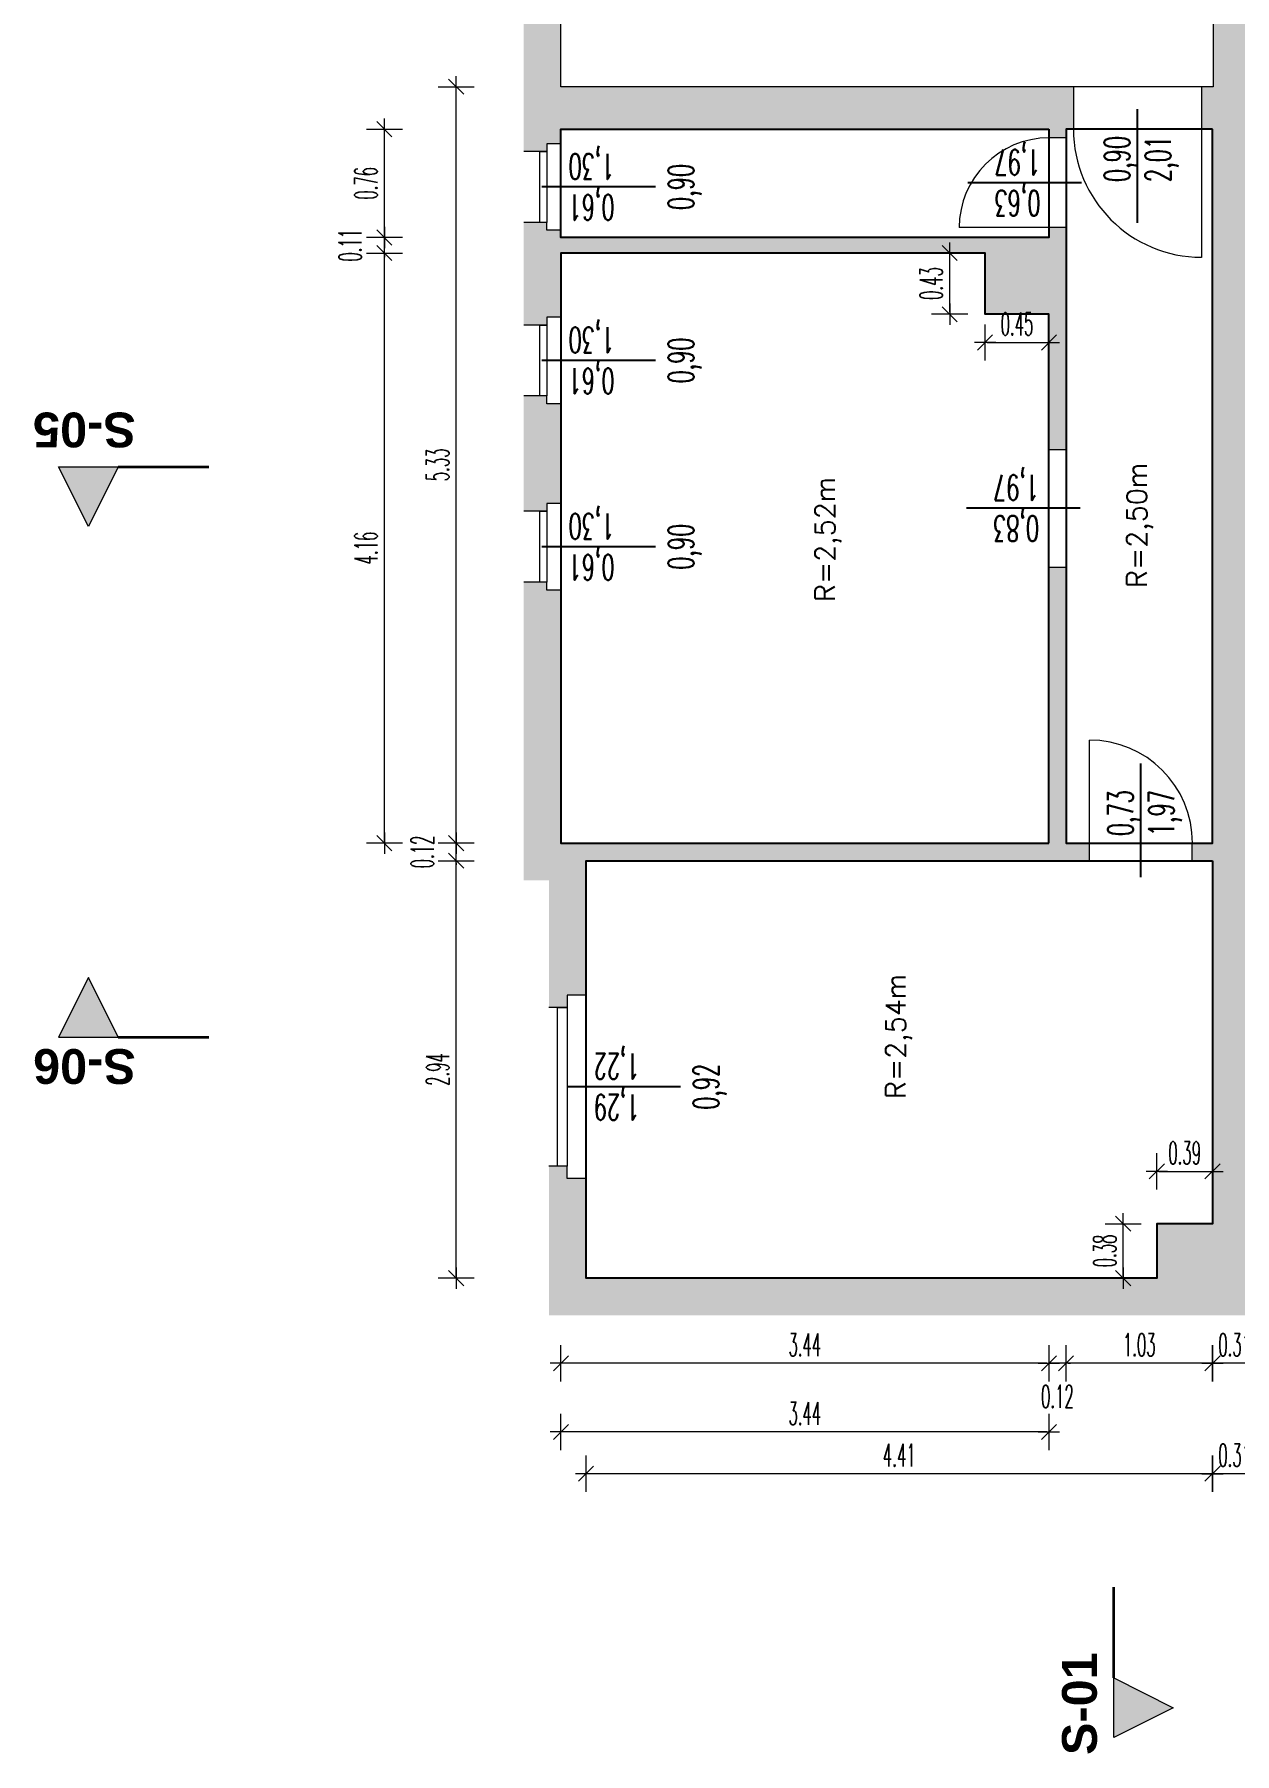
# Model space of a CAD drawing. Header units: metres. Extents: x -8.6 to 8, y -3.3 to 22.3.
# Drawn here: x -8.61 to -0.16, y -3.35 to 8.76 of the extents above; entities that cross this region are included whole.
import ezdxf
from ezdxf.enums import TextEntityAlignment as Align

# ---------------------------------------------------------------- set-up
doc = ezdxf.new("R2010")
doc.units = ezdxf.units.M
doc.header["$LTSCALE"] = 10
doc.header["$MEASUREMENT"] = 0
doc.linetypes.add('Schnittlinie', pattern=[0.6, 0.3, -0.15, 0, -0.15])
for name, color, linetype, lineweight in [('10_1OG Fenster', 7, 'Continuous', 18), ('10_1OG Treppe', 7, 'Continuous', 18), ('10_1OG Tür', 7, 'Continuous', 18), ('10_1OG W', 7, 'Continuous', 25), ('140_Raumbezeichnung', 7, 'Continuous', 15), ('40_Bemaßung', 7, 'Continuous', 15)]:
    doc.layers.add(name, color=color, linetype=linetype, lineweight=lineweight)
doc.layers.add('200_Schraffur_Wand', color=252, linetype='Continuous', lineweight=9, transparency=0.6)
for name, color, linetype in [('85 Schnitt Marker', 7, 'Continuous'), ('_Archi_Fenster', 7, 'Continuous'), ('Archi_Tür', 7, 'Continuous')]:
    doc.layers.add(name, color=color, linetype=linetype)
doc.styles.add('ERSTELLTER_STIL_2', font='arialbd.ttf')
doc.styles.add('SIMPLEX50', font='simplex.shx', dxfattribs={"width": 0.48})
doc.styles.get("Standard").update_dxf_attribs({"font": 'simplex.shx'})
doc.dimstyles.new('Meter_Bem Horizontal', dxfattribs={"dimtxt": 0.16, "dimasz": 0.015, "dimexe": 0, "dimexo": 0.1, "dimgap": 0.05, "dimtad": 1, "dimrnd": 0.01, "dimzin": 0, "dimdsep": 46, "dimtxsty": 'SIMPLEX50', "dimblk": 'Bempfeil', "dimcen": 0.125, "dimse1": 1, "dimse2": 1, "dimclre": 1, "dimadec": 0, "dimazin": 0, "dimtp": 102033525.0, "dimtm": 1, "dimtfac": 1, "dimtix": 1, "dimtmove": 2, "dimatfit": 3, "dimldrblk": 'Bempfeil', "dimfxl": 1, "dimtolj": 1, "dimtzin": 0, "dimlwd": -1, "dimarcsym": 0})

# ---------------------------------------------------------------- blocks, each defined once
blk = doc.blocks.new('fenster')
at = {"layer": '_Archi_Fenster', "color": 0}
blk.add_line((0, -0.45), (0, 0.35), dxfattribs=at)
at = {"layer": '_Archi_Fenster', "color": 0, "style": 'SIMPLEX50', "width": 0.6}
blk.add_attdef('BH', text='', height=0.18, dxfattribs=at).set_placement((0, 0.35), align=Align.BOTTOM_CENTER)
blk.add_attdef('LW', text='', height=0.18, rotation=90, dxfattribs=at).set_placement((0, 0), align=Align.BOTTOM_CENTER)
blk.add_attdef('LH', text='', height=0.18, rotation=90, dxfattribs=at).set_placement((0.054, 0), align=Align.TOP_CENTER)
blk = doc.blocks.new('Bempfeil')
at = {"color": 0, "linetype": 'ByBlock'}
for p, q in [((0, 8.5), (0, -8.5)), ((-5, 0), (5, 0)), ((-3.54, -3.54), (3.54, 3.54))]:
    blk.add_line(p, q, dxfattribs=at)
blk = doc.blocks.new('*D21')
at = {"layer": '40_Bemaßung', "color": 0, "transparency": 16777216}
blk.add_line((-0.015, -0.599), (-0.297, -0.599), dxfattribs=at)
at = {"layer": 'Defpoints', "color": 0, "transparency": 16777216}
for p in [(-0.312, 8.092), (0, 7.848), (-0.312, -0.599)]:
    blk.add_point(p, dxfattribs=at)
at = {"layer": '40_Bemaßung', "color": 0, "transparency": 16777216, "xscale": 0.015, "yscale": 0.015, "zscale": 0.015, "rotation": 180}
blk.add_blockref('Bempfeil', (-0.312, -0.599), dxfattribs=at)
at = {"layer": '40_Bemaßung', "color": 0, "transparency": 16777216, "xscale": 0.015, "yscale": 0.015, "zscale": 0.015}
blk.add_blockref('Bempfeil', (0, -0.599), dxfattribs=at)
at = {"layer": '40_Bemaßung', "color": 0, "transparency": 16777216, "insert": (-0.156, -0.469), "char_height": 0.16, "attachment_point": 5, "style": 'SIMPLEX50'}
blk.add_mtext('\\A1;0.31', dxfattribs=at)
blk = doc.blocks.new('*D22')
at = {"layer": '40_Bemaßung', "color": 0, "transparency": 16777216}
blk.add_line((-0.327, -0.599), (-1.328, -0.599), dxfattribs=at)
at = {"layer": 'Defpoints', "color": 0, "transparency": 16777216}
for p in [(-1.343, 8.092), (-0.312, 8.092), (-1.343, -0.599)]:
    blk.add_point(p, dxfattribs=at)
at = {"layer": '40_Bemaßung', "color": 0, "transparency": 16777216, "xscale": 0.015, "yscale": 0.015, "zscale": 0.015, "rotation": 180}
blk.add_blockref('Bempfeil', (-1.343, -0.599), dxfattribs=at)
at = {"layer": '40_Bemaßung', "color": 0, "transparency": 16777216, "xscale": 0.015, "yscale": 0.015, "zscale": 0.015}
blk.add_blockref('Bempfeil', (-0.312, -0.599), dxfattribs=at)
at = {"layer": '40_Bemaßung', "color": 0, "transparency": 16777216, "insert": (-0.828, -0.469), "char_height": 0.16, "attachment_point": 5, "style": 'SIMPLEX50'}
blk.add_mtext('\\A1;1.03', dxfattribs=at)
blk = doc.blocks.new('*D23')
at = {"layer": '40_Bemaßung', "color": 0, "transparency": 16777216}
for p, q in [((-1.479, -0.599), (-1.494, -0.599)), ((-1.343, -0.599), (-1.464, -0.599)), ((-1.328, -0.599), (-1.313, -0.599))]:
    blk.add_line(p, q, dxfattribs=at)
at = {"layer": 'Defpoints', "color": 0, "transparency": 16777216}
for p in [(-1.464, 8.092), (-1.343, 8.092), (-1.464, -0.599)]:
    blk.add_point(p, dxfattribs=at)
at = {"layer": '40_Bemaßung', "color": 0, "transparency": 16777216, "xscale": 0.015, "yscale": 0.015, "zscale": 0.015}
blk.add_blockref('Bempfeil', (-1.464, -0.599), dxfattribs=at)
at = {"layer": '40_Bemaßung', "color": 0, "transparency": 16777216, "xscale": 0.015, "yscale": 0.015, "zscale": 0.015, "rotation": 180}
blk.add_blockref('Bempfeil', (-1.343, -0.599), dxfattribs=at)
at = {"layer": '40_Bemaßung', "color": 0, "transparency": 16777216, "insert": (-1.404, -0.833), "char_height": 0.16, "attachment_point": 5, "style": 'SIMPLEX50'}
blk.add_mtext('\\A1;0.12', dxfattribs=at)
blk = doc.blocks.new('*D24')
at = {"layer": '40_Bemaßung', "color": 0, "transparency": 16777216}
blk.add_line((-1.479, -0.599), (-4.886, -0.599), dxfattribs=at)
at = {"layer": 'Defpoints', "color": 0, "transparency": 16777216}
for p in [(-4.901, 8.092), (-1.464, 8.092), (-4.901, -0.599)]:
    blk.add_point(p, dxfattribs=at)
at = {"layer": '40_Bemaßung', "color": 0, "transparency": 16777216, "xscale": 0.015, "yscale": 0.015, "zscale": 0.015, "rotation": 180}
blk.add_blockref('Bempfeil', (-4.901, -0.599), dxfattribs=at)
at = {"layer": '40_Bemaßung', "color": 0, "transparency": 16777216, "xscale": 0.015, "yscale": 0.015, "zscale": 0.015}
blk.add_blockref('Bempfeil', (-1.464, -0.599), dxfattribs=at)
at = {"layer": '40_Bemaßung', "color": 0, "transparency": 16777216, "insert": (-3.183, -0.469), "char_height": 0.16, "attachment_point": 5, "style": 'SIMPLEX50'}
blk.add_mtext('\\A1;3.44', dxfattribs=at)
blk = doc.blocks.new('*D26')
at = {"layer": '40_Bemaßung', "color": 0, "transparency": 16777216}
blk.add_line((-1.479, -1.083), (-4.886, -1.083), dxfattribs=at)
at = {"layer": 'Defpoints', "color": 0, "transparency": 16777216}
for p in [(-4.901, 3.064), (-1.464, 3.064), (-4.901, -1.083)]:
    blk.add_point(p, dxfattribs=at)
at = {"layer": '40_Bemaßung', "color": 0, "transparency": 16777216, "xscale": 0.015, "yscale": 0.015, "zscale": 0.015, "rotation": 180}
blk.add_blockref('Bempfeil', (-4.901, -1.083), dxfattribs=at)
at = {"layer": '40_Bemaßung', "color": 0, "transparency": 16777216, "xscale": 0.015, "yscale": 0.015, "zscale": 0.015}
blk.add_blockref('Bempfeil', (-1.464, -1.083), dxfattribs=at)
at = {"layer": '40_Bemaßung', "color": 0, "transparency": 16777216, "insert": (-3.183, -0.953), "char_height": 0.16, "attachment_point": 5, "style": 'SIMPLEX50'}
blk.add_mtext('\\A1;3.44', dxfattribs=at)
blk = doc.blocks.new('*D27')
at = {"layer": '40_Bemaßung', "color": 0, "transparency": 16777216}
blk.add_line((-1.899, 6.59), (-1.479, 6.59), dxfattribs=at)
at = {"layer": 'Defpoints', "color": 0, "transparency": 16777216}
for p in [(-1.914, 6.789), (-1.464, 6.789), (-1.464, 6.59)]:
    blk.add_point(p, dxfattribs=at)
at = {"layer": '40_Bemaßung', "color": 0, "transparency": 16777216, "xscale": 0.015, "yscale": 0.015, "zscale": 0.015, "rotation": 180}
blk.add_blockref('Bempfeil', (-1.914, 6.59), dxfattribs=at)
at = {"layer": '40_Bemaßung', "color": 0, "transparency": 16777216, "xscale": 0.015, "yscale": 0.015, "zscale": 0.015}
blk.add_blockref('Bempfeil', (-1.464, 6.59), dxfattribs=at)
at = {"layer": '40_Bemaßung', "color": 0, "transparency": 16777216, "insert": (-1.689, 6.72), "char_height": 0.16, "attachment_point": 5, "style": 'SIMPLEX50'}
blk.add_mtext('\\A1;0.45', dxfattribs=at)
blk = doc.blocks.new('*D28')
at = {"layer": '40_Bemaßung', "color": 0, "transparency": 16777216}
blk.add_line((-2.163, 6.804), (-2.163, 7.205), dxfattribs=at)
at = {"layer": 'Defpoints', "color": 0, "transparency": 16777216}
for p in [(-2.163, 7.22), (-1.914, 7.22), (-1.914, 6.789)]:
    blk.add_point(p, dxfattribs=at)
at = {"layer": '40_Bemaßung', "color": 0, "transparency": 16777216, "xscale": 0.015, "yscale": 0.015, "zscale": 0.015}
for p, rotation in [((-2.163, 7.22), 90), ((-2.163, 6.789), 270)]:
    blk.add_blockref('Bempfeil', p, dxfattribs=dict(at, rotation=rotation))
at = {"layer": '40_Bemaßung', "color": 0, "transparency": 16777216, "insert": (-2.293, 7.005), "char_height": 0.16, "attachment_point": 5, "rotation": 90, "style": 'SIMPLEX50'}
blk.add_mtext('\\A1;0.43', dxfattribs=at)
blk = doc.blocks.new('*D30')
at = {"layer": '40_Bemaßung', "color": 0, "transparency": 16777216}
blk.add_line((-0.015, -1.377), (-0.297, -1.377), dxfattribs=at)
at = {"layer": 'Defpoints', "color": 0, "transparency": 16777216}
for p in [(-0.312, 0.384), (0, 0), (-0.312, -1.377)]:
    blk.add_point(p, dxfattribs=at)
at = {"layer": '40_Bemaßung', "color": 0, "transparency": 16777216, "xscale": 0.015, "yscale": 0.015, "zscale": 0.015, "rotation": 180}
blk.add_blockref('Bempfeil', (-0.312, -1.377), dxfattribs=at)
at = {"layer": '40_Bemaßung', "color": 0, "transparency": 16777216, "xscale": 0.015, "yscale": 0.015, "zscale": 0.015}
blk.add_blockref('Bempfeil', (0, -1.377), dxfattribs=at)
at = {"layer": '40_Bemaßung', "color": 0, "transparency": 16777216, "insert": (-0.156, -1.247), "char_height": 0.16, "attachment_point": 5, "style": 'SIMPLEX50'}
blk.add_mtext('\\A1;0.31', dxfattribs=at)
blk = doc.blocks.new('*D31')
at = {"layer": '40_Bemaßung', "color": 0, "transparency": 16777216}
blk.add_line((-0.327, -1.377), (-4.709, -1.377), dxfattribs=at)
at = {"layer": 'Defpoints', "color": 0, "transparency": 16777216}
for p in [(-0.312, 0.384), (-4.724, 0), (-4.724, -1.377)]:
    blk.add_point(p, dxfattribs=at)
at = {"layer": '40_Bemaßung', "color": 0, "transparency": 16777216, "xscale": 0.015, "yscale": 0.015, "zscale": 0.015, "rotation": 180}
blk.add_blockref('Bempfeil', (-4.724, -1.377), dxfattribs=at)
at = {"layer": '40_Bemaßung', "color": 0, "transparency": 16777216, "xscale": 0.015, "yscale": 0.015, "zscale": 0.015}
blk.add_blockref('Bempfeil', (-0.312, -1.377), dxfattribs=at)
at = {"layer": '40_Bemaßung', "color": 0, "transparency": 16777216, "insert": (-2.518, -1.247), "char_height": 0.16, "attachment_point": 5, "style": 'SIMPLEX50'}
blk.add_mtext('\\A1;4.41', dxfattribs=at)
blk = doc.blocks.new('*D32')
at = {"layer": '40_Bemaßung', "color": 0, "transparency": 16777216}
blk.add_line((-0.941, 0.015), (-0.941, 0.369), dxfattribs=at)
at = {"layer": 'Defpoints', "color": 0, "transparency": 16777216}
for p in [(-0.941, 0.384), (-0.704, 0.384), (-0.704, 0)]:
    blk.add_point(p, dxfattribs=at)
at = {"layer": '40_Bemaßung', "color": 0, "transparency": 16777216, "xscale": 0.015, "yscale": 0.015, "zscale": 0.015}
for p, rotation in [((-0.941, 0.384), 90), ((-0.941, 0), 270)]:
    blk.add_blockref('Bempfeil', p, dxfattribs=dict(at, rotation=rotation))
at = {"layer": '40_Bemaßung', "color": 0, "transparency": 16777216, "insert": (-1.071, 0.192), "char_height": 0.16, "attachment_point": 5, "rotation": 90, "style": 'SIMPLEX50'}
blk.add_mtext('\\A1;0.38', dxfattribs=at)
blk = doc.blocks.new('*D33')
at = {"layer": '40_Bemaßung', "color": 0, "transparency": 16777216}
blk.add_line((-0.689, 0.752), (-0.327, 0.752), dxfattribs=at)
at = {"layer": 'Defpoints', "color": 0, "transparency": 16777216}
for p in [(-0.312, 0.752), (-0.704, 0.384), (-0.312, 0.384)]:
    blk.add_point(p, dxfattribs=at)
at = {"layer": '40_Bemaßung', "color": 0, "transparency": 16777216, "xscale": 0.015, "yscale": 0.015, "zscale": 0.015, "rotation": 180}
blk.add_blockref('Bempfeil', (-0.704, 0.752), dxfattribs=at)
at = {"layer": '40_Bemaßung', "color": 0, "transparency": 16777216, "xscale": 0.015, "yscale": 0.015, "zscale": 0.015}
blk.add_blockref('Bempfeil', (-0.312, 0.752), dxfattribs=at)
at = {"layer": '40_Bemaßung', "color": 0, "transparency": 16777216, "insert": (-0.508, 0.882), "char_height": 0.16, "attachment_point": 5, "style": 'SIMPLEX50'}
blk.add_mtext('\\A1;0.39', dxfattribs=at)
blk = doc.blocks.new('*D34')
at = {"layer": '40_Bemaßung', "color": 0, "transparency": 16777216}
blk.add_line((-5.639, 0.015), (-5.639, 2.925), dxfattribs=at)
at = {"layer": 'Defpoints', "color": 0, "transparency": 16777216}
for p in [(-5.639, 2.94), (-4.724, 2.94), (-4.724, 0)]:
    blk.add_point(p, dxfattribs=at)
at = {"layer": '40_Bemaßung', "color": 0, "transparency": 16777216, "xscale": 0.015, "yscale": 0.015, "zscale": 0.015}
for p, rotation in [((-5.639, 2.94), 90), ((-5.639, 0), 270)]:
    blk.add_blockref('Bempfeil', p, dxfattribs=dict(at, rotation=rotation))
at = {"layer": '40_Bemaßung', "color": 0, "transparency": 16777216, "insert": (-5.769, 1.47), "char_height": 0.16, "attachment_point": 5, "rotation": 90, "style": 'SIMPLEX50'}
blk.add_mtext('\\A1;2.94', dxfattribs=at)
blk = doc.blocks.new('*D35')
at = {"layer": '40_Bemaßung', "color": 0, "transparency": 16777216}
blk.add_line((-5.639, 3.079), (-5.639, 8.376), dxfattribs=at)
at = {"layer": 'Defpoints', "color": 0, "transparency": 16777216}
for p in [(-5.639, 8.391), (-0.308, 8.391), (-1.343, 3.064)]:
    blk.add_point(p, dxfattribs=at)
at = {"layer": '40_Bemaßung', "color": 0, "transparency": 16777216, "xscale": 0.015, "yscale": 0.015, "zscale": 0.015}
for p, rotation in [((-5.639, 8.391), 90), ((-5.639, 3.064), 270)]:
    blk.add_blockref('Bempfeil', p, dxfattribs=dict(at, rotation=rotation))
at = {"layer": '40_Bemaßung', "color": 0, "transparency": 16777216, "insert": (-5.769, 5.728), "char_height": 0.16, "attachment_point": 5, "rotation": 90, "style": 'SIMPLEX50'}
blk.add_mtext('\\A1;5.33', dxfattribs=at)
blk = doc.blocks.new('*D36')
at = {"layer": '40_Bemaßung', "color": 0, "transparency": 16777216}
blk.add_line((-6.144, 3.079), (-6.144, 7.205), dxfattribs=at)
at = {"layer": 'Defpoints', "color": 0, "transparency": 16777216}
for p in [(-6.144, 7.22), (-4.901, 7.22), (-4.901, 3.064)]:
    blk.add_point(p, dxfattribs=at)
at = {"layer": '40_Bemaßung', "color": 0, "transparency": 16777216, "xscale": 0.015, "yscale": 0.015, "zscale": 0.015}
for p, rotation in [((-6.144, 7.22), 90), ((-6.144, 3.064), 270)]:
    blk.add_blockref('Bempfeil', p, dxfattribs=dict(at, rotation=rotation))
at = {"layer": '40_Bemaßung', "color": 0, "transparency": 16777216, "insert": (-6.274, 5.142), "char_height": 0.16, "attachment_point": 5, "rotation": 90, "style": 'SIMPLEX50'}
blk.add_mtext('\\A1;4.16', dxfattribs=at)
blk = doc.blocks.new('*D37')
at = {"layer": '40_Bemaßung', "color": 0, "transparency": 16777216}
for p, q in [((-5.639, 3.079), (-5.639, 3.094)), ((-5.639, 2.94), (-5.639, 3.064)), ((-5.639, 2.925), (-5.639, 2.91))]:
    blk.add_line(p, q, dxfattribs=at)
at = {"layer": 'Defpoints', "color": 0, "transparency": 16777216}
for p in [(-5.639, 3.064), (-1.343, 3.064), (-4.724, 2.94)]:
    blk.add_point(p, dxfattribs=at)
at = {"layer": '40_Bemaßung', "color": 0, "transparency": 16777216, "xscale": 0.015, "yscale": 0.015, "zscale": 0.015}
for p, rotation in [((-5.639, 3.064), 270), ((-5.639, 2.94), 90)]:
    blk.add_blockref('Bempfeil', p, dxfattribs=dict(at, rotation=rotation))
at = {"layer": '40_Bemaßung', "color": 0, "transparency": 16777216, "insert": (-5.877, 3.002), "char_height": 0.16, "attachment_point": 5, "rotation": 90, "style": 'SIMPLEX50'}
blk.add_mtext('\\A1;0.12', dxfattribs=at)
blk = doc.blocks.new('*D38')
at = {"layer": '40_Bemaßung', "color": 0, "transparency": 16777216}
for p, q in [((-6.144, 7.344), (-6.144, 7.359)), ((-6.144, 7.22), (-6.144, 7.329)), ((-6.144, 7.205), (-6.144, 7.19))]:
    blk.add_line(p, q, dxfattribs=at)
at = {"layer": 'Defpoints', "color": 0, "transparency": 16777216}
for p in [(-6.144, 7.329), (-4.901, 7.329), (-4.901, 7.22)]:
    blk.add_point(p, dxfattribs=at)
at = {"layer": '40_Bemaßung', "color": 0, "transparency": 16777216, "xscale": 0.015, "yscale": 0.015, "zscale": 0.015}
for p, rotation in [((-6.144, 7.329), 270), ((-6.144, 7.22), 90)]:
    blk.add_blockref('Bempfeil', p, dxfattribs=dict(at, rotation=rotation))
at = {"layer": '40_Bemaßung', "color": 0, "transparency": 16777216, "insert": (-6.386, 7.275), "char_height": 0.16, "attachment_point": 5, "rotation": 90, "style": 'SIMPLEX50'}
blk.add_mtext('\\A1;0.11', dxfattribs=at)
blk = doc.blocks.new('*D39')
at = {"layer": '40_Bemaßung', "color": 0, "transparency": 16777216}
blk.add_line((-6.144, 7.344), (-6.144, 8.077), dxfattribs=at)
at = {"layer": 'Defpoints', "color": 0, "transparency": 16777216}
for p in [(-6.144, 8.092), (-4.901, 8.092), (-4.901, 7.329)]:
    blk.add_point(p, dxfattribs=at)
at = {"layer": '40_Bemaßung', "color": 0, "transparency": 16777216, "xscale": 0.015, "yscale": 0.015, "zscale": 0.015}
for p, rotation in [((-6.144, 8.092), 90), ((-6.144, 7.329), 270)]:
    blk.add_blockref('Bempfeil', p, dxfattribs=dict(at, rotation=rotation))
at = {"layer": '40_Bemaßung', "color": 0, "transparency": 16777216, "insert": (-6.274, 7.711), "char_height": 0.16, "attachment_point": 5, "rotation": 90, "style": 'SIMPLEX50'}
blk.add_mtext('\\A1;0.76', dxfattribs=at)

msp = doc.modelspace()

# ---------------------------------------------------------------- hatches: boundary and pattern name
at = {"layer": '200_Schraffur_Wand'}
h = msp.add_hatch(color=256, dxfattribs=at)
h.dxf.hatch_style = 1
h.paths.add_polyline_path([(-4.724, 0), (-4.724, 0.703), (-4.856, 0.703), (-4.856, 0.788), (-4.986, 0.788), (-4.986, -0.262), (4.415, -0.262), (4.415, 1.454), (4.262, 1.454), (4.262, 1.368), (4.153, 1.368), (4.153, 0), (0, 0), (0, 4.22), (0.808, 4.22), (0.808, 4.423), (0.466, 4.423), (0.466, 4.789), (0, 4.789), (0, 7.688), (0.132, 7.688), (0.132, 7.848), (0, 7.848), (0, 8.992), (-0.308, 8.992), (-0.308, 8.391), (-0.389, 8.391), (-0.389, 8.092), (-0.312, 8.092), (-0.312, 3.064), (-0.454, 3.064), (-0.454, 2.94), (-0.312, 2.94), (-0.312, 0.384), (-0.704, 0.384), (-0.704, 0)])
h.paths.add_polyline_path([(-5.163, 4.902), (-5.163, 2.803), (-4.986, 2.803), (-4.986, 1.907), (-4.856, 1.907), (-4.856, 1.993), (-4.724, 1.993), (-4.724, 2.94), (-1.179, 2.94), (-1.179, 3.064), (-1.343, 3.064), (-1.343, 5.004), (-1.464, 5.004), (-1.464, 3.064), (-4.901, 3.064), (-4.901, 4.846), (-5, 4.846), (-5, 4.902)])
h.paths.add_polyline_path([(-5, 6.158), (-5, 6.213), (-5.163, 6.213), (-5.163, 5.401), (-5, 5.401), (-5, 5.456), (-4.901, 5.456), (-4.901, 6.158)])
h.paths.add_polyline_path([(-5.163, 7.435), (-5.163, 6.712), (-5, 6.712), (-5, 6.768), (-4.901, 6.768), (-4.901, 7.22), (-1.914, 7.22), (-1.914, 6.789), (-1.464, 6.789), (-1.464, 5.835), (-1.343, 5.835), (-1.343, 7.399), (-1.464, 7.399), (-1.464, 7.329), (-4.901, 7.329), (-4.901, 7.38), (-5, 7.38), (-5, 7.435)])
h.paths.add_polyline_path([(-5.163, 10.874), (-5.163, 7.934), (-5, 7.934), (-5, 7.99), (-4.901, 7.99), (-4.901, 8.092), (-1.464, 8.092), (-1.464, 8.03), (-1.343, 8.03), (-1.343, 8.092), (-1.291, 8.092), (-1.291, 8.391), (-4.902, 8.391), (-4.902, 10.473), (-1.272, 10.473), (-1.272, 10.757), (-3.317, 10.757), (-3.317, 10.818), (-3.454, 10.818), (-3.454, 10.757), (-4.901, 10.757), (-4.901, 10.818), (-5, 10.818), (-5, 10.874)])
h.paths.add_polyline_path([(-5, 13.45), (-5, 13.506), (-5.163, 13.506), (-5.163, 12.626), (-5, 12.626), (-5, 12.681), (-4.901, 12.681), (-4.901, 13.45)])
h.paths.add_polyline_path([(-5.163, 12.127), (-5.163, 11.373), (-5, 11.373), (-5, 11.428), (-4.901, 11.428), (-4.901, 11.531), (-3.454, 11.531), (-3.454, 11.469), (-3.317, 11.469), (-3.317, 11.531), (-1.343, 11.531), (-1.343, 13.002), (-1.468, 13.002), (-1.468, 12.1), (-1.905, 12.1), (-1.905, 11.642), (-4.901, 11.642), (-4.901, 12.071), (-5, 12.071), (-5, 12.127)])
h.paths.add_polyline_path([(-5.163, 16.075), (-5.163, 14.005), (-5, 14.005), (-5, 14.06), (-4.901, 14.06), (-4.901, 15.814), (-1.468, 15.814), (-1.468, 13.837), (-1.343, 13.837), (-1.343, 15.814), (-1.219, 15.814), (-1.219, 15.941), (-4.724, 15.941), (-4.724, 16.846), (-4.856, 16.846), (-4.856, 16.932), (-4.986, 16.932), (-4.986, 16.075)])
h.paths.add_polyline_path([(-4.986, 19.117), (-4.986, 18.051), (-4.856, 18.051), (-4.856, 18.136), (-4.724, 18.136), (-4.724, 18.857), (-0.734, 18.857), (-0.734, 18.471), (-0.312, 18.471), (-0.312, 15.941), (-0.457, 15.941), (-0.457, 15.814), (-0.312, 15.814), (-0.312, 15.664), (-0.011, 15.664), (-0.011, 18.899), (4.165, 18.899), (4.165, 17.517), (4.262, 17.517), (4.262, 17.431), (4.427, 17.431), (4.427, 19.162)])
h.paths.add_polyline_path([(4.262, 16.312), (4.262, 16.227), (4.165, 16.227), (4.165, 14.678), (-0.011, 14.678), (-0.011, 14.803), (-0.312, 14.803), (-0.312, 10.757), (-0.39, 10.757), (-0.39, 10.473), (-0.308, 10.473), (-0.308, 9.901), (0, 9.901), (0, 11.058), (0.115, 11.058), (0.115, 11.232), (-0.011, 11.232), (-0.011, 14.115), (0.453, 14.115), (0.453, 14.491), (4.524, 14.491), (4.524, 13.554), (4.623, 13.554), (4.623, 13.469), (4.786, 13.469), (4.786, 14.753), (4.427, 14.753), (4.427, 16.312)])
h.paths.add_polyline_path([(4.524, 12.224), (4.524, 11.232), (0.951, 11.232), (0.951, 11.058), (2.886, 11.058), (2.886, 10.998), (3.014, 10.998), (3.014, 11.058), (4.524, 11.058), (4.524, 10.994), (4.651, 10.994), (4.651, 10.938), (4.786, 10.938), (4.786, 12.31), (4.623, 12.31), (4.623, 12.224)], flags=17)
h.paths.add_polyline_path([(4.651, 10.439), (4.651, 10.384), (4.524, 10.384), (4.524, 10.304), (3.014, 10.304), (3.014, 10.362), (2.886, 10.362), (2.886, 10.304), (1.081, 10.304), (1.081, 9.748), (1.202, 9.748), (1.202, 10.198), (4.524, 10.198), (4.524, 9.768), (4.651, 9.768), (4.651, 9.713), (4.786, 9.713), (4.786, 10.439)])
h.paths.add_polyline_path([(4.651, 9.214), (4.651, 9.158), (4.524, 9.158), (4.524, 8.464), (4.651, 8.464), (4.651, 8.408), (4.786, 8.408), (4.786, 9.214)])
h.paths.add_polyline_path([(4.524, 7.854), (4.524, 7.848), (1.202, 7.848), (1.202, 9.023), (1.081, 9.023), (1.081, 7.848), (0.956, 7.848), (0.956, 7.688), (4.524, 7.688), (4.525, 6.686), (4.624, 6.686), (4.624, 6.601), (4.787, 6.601), (4.786, 7.909), (4.651, 7.909), (4.651, 7.854)])
h.paths.add_polyline_path([(4.624, 5.481), (4.624, 5.396), (4.525, 5.396), (4.524, 4.423), (1.642, 4.423), (1.642, 4.22), (4.153, 4.22), (4.153, 2.658), (4.262, 2.658), (4.262, 2.573), (4.415, 2.573), (4.415, 4.161), (4.786, 4.161), (4.787, 5.481)])
at = {"layer": '85 Schnitt Marker', "linetype": 'Continuous', "lineweight": 0, "true_color": 0x000000}
for points in [[(-8.439, 5.713), (-8.229, 5.293), (-8.019, 5.713)], [(-8.439, 1.697), (-8.229, 2.117), (-8.019, 1.697)], [(-1.008, -3.235), (-0.588, -3.025), (-1.008, -2.815)]]:
    msp.add_hatch(color=18, dxfattribs=at).paths.add_polyline_path(points)

# ---------------------------------------------------------------- linework, layer by layer
at = {"layer": '10_1OG Fenster'}
for points in [[(-4.901, 7.99), (-5, 7.99), (-5, 7.934), (-5.163, 7.934)], [(-4.901, 7.38), (-5, 7.38), (-5, 7.435), (-5.163, 7.435)], [(-4.901, 6.768), (-5, 6.768), (-5, 6.712), (-5.163, 6.712)], [(-4.901, 6.158), (-5, 6.158), (-5, 6.213), (-5.163, 6.213)], [(-4.901, 5.456), (-5, 5.456), (-5, 5.401), (-5.163, 5.401)], [(-4.901, 4.846), (-5, 4.846), (-5, 4.902), (-5.163, 4.902)], [(-4.724, 1.993), (-4.856, 1.993), (-4.856, 1.907), (-4.986, 1.907)], [(-4.724, 0.703), (-4.856, 0.703), (-4.856, 0.788), (-4.986, 0.788)]]:
    msp.add_lwpolyline(points, dxfattribs=at)
for points in [[(-5, 7.934), (-5, 7.435), (-5.05, 7.435), (-5.05, 7.934)], [(-5, 6.712), (-5, 6.213), (-5.05, 6.213), (-5.05, 6.712)], [(-5, 5.401), (-5, 4.902), (-5.05, 4.902), (-5.05, 5.401)], [(-4.856, 1.907), (-4.856, 0.788), (-4.924, 0.788), (-4.924, 1.907)]]:
    msp.add_lwpolyline(points, close=True, dxfattribs=at)
at = {"layer": '10_1OG Treppe'}
msp.add_lwpolyline([(-0.308, 10.473), (-0.308, 8.391), (-4.902, 8.391), (-4.902, 10.473)], close=True, dxfattribs=at)
at = {"layer": '10_1OG Tür'}
for points in [[(-1.291, 8.391), (-1.291, 8.092)], [(-0.389, 8.391), (-0.389, 7.189)], [(-1.343, 8.03), (-1.464, 8.03)], [(-1.343, 7.399), (-2.096, 7.399)], [(-1.343, 5.835), (-1.464, 5.835)], [(-1.343, 5.004), (-1.464, 5.004)], [(-1.179, 2.94), (-1.179, 3.79)], [(-0.454, 2.94), (-0.454, 3.064)]]:
    msp.add_lwpolyline(points, dxfattribs=at)
for centre, radius, start, end in [((-1.464, 7.399), 0.632, 90, 180), ((-0.389, 8.092), 0.902, 180, 270), ((-1.179, 3.064), 0.726, 0, 90)]:
    msp.add_arc(centre, radius, start, end, dxfattribs=at)
at = {"layer": '10_1OG W'}
for points in [[(-1.464, 8.092), (-1.464, 7.329), (-4.901, 7.329), (-4.901, 8.092)], [(-0.312, 8.092), (-1.343, 8.092), (-1.343, 3.064), (-0.312, 3.064)], [(-1.464, 3.064), (-1.464, 6.789), (-1.914, 6.789), (-1.914, 7.22), (-4.901, 7.22), (-4.901, 3.064)], [(-0.312, 2.94), (-0.312, 0.384), (-0.704, 0.384), (-0.704, 0), (-4.724, 0), (-4.724, 2.94)]]:
    msp.add_lwpolyline(points, close=True, dxfattribs=at)
at = {"layer": '85 Schnitt Marker', "color": 7, "linetype": 'Schnittlinie', "lineweight": 35}
for p, q in [((-8.019, 5.713), (-7.381, 5.713)), ((-8.019, 1.697), (-7.381, 1.697)), ((-1.008, -2.815), (-1.008, -2.177))]:
    msp.add_line(p, q, dxfattribs=at)
at = {"layer": '85 Schnitt Marker', "color": 7, "linetype": 'Continuous', "lineweight": 13, "flags": 128}
for points in [[(-8.439, 5.713), (-8.019, 5.713), (-8.229, 5.293)], [(-8.439, 1.697), (-8.019, 1.697), (-8.229, 2.117)], [(-1.008, -3.235), (-1.008, -2.815), (-0.588, -3.025)]]:
    msp.add_lwpolyline(points, close=True, dxfattribs=at)

# ---------------------------------------------------------------- block references
at = {"layer": '_Archi_Fenster', "lineweight": 18}
ref = msp.add_blockref('fenster', (-4.685, 7.685), dxfattribs=dict(at, rotation=90))
ref.add_attrib('LW', '0,61', dxfattribs={"layer": '0', "color": 0, "height": 0.18, "rotation": 180, "style": 'SIMPLEX50', "width": 0.6}).set_placement((-4.685, 7.685), align=Align.BOTTOM_CENTER)
ref.add_attrib('LH', '1,30', dxfattribs={"layer": '0', "color": 0, "height": 0.18, "rotation": 180, "style": 'SIMPLEX50', "width": 0.6}).set_placement((-4.685, 7.739), align=Align.TOP_CENTER)
ref.add_attrib('BH', '0,90', dxfattribs={"layer": '0', "color": 0, "height": 0.18, "rotation": 90, "style": 'SIMPLEX50', "width": 0.6}).set_placement((-3.912, 7.685), align=Align.BOTTOM_CENTER)
ref = msp.add_blockref('fenster', (-4.685, 6.463), dxfattribs=dict(at, rotation=90))
ref.add_attrib('LW', '0,61', dxfattribs={"layer": '0', "color": 0, "height": 0.18, "rotation": 180, "style": 'SIMPLEX50', "width": 0.6}).set_placement((-4.685, 6.463), align=Align.BOTTOM_CENTER)
ref.add_attrib('LH', '1,30', dxfattribs={"layer": '0', "color": 0, "height": 0.18, "rotation": 180, "style": 'SIMPLEX50', "width": 0.6}).set_placement((-4.685, 6.517), align=Align.TOP_CENTER)
ref.add_attrib('BH', '0,90', dxfattribs={"layer": '0', "color": 0, "height": 0.18, "rotation": 90, "style": 'SIMPLEX50', "width": 0.6}).set_placement((-3.912, 6.463), align=Align.BOTTOM_CENTER)
ref = msp.add_blockref('fenster', (-4.685, 5.151), dxfattribs=dict(at, rotation=90))
ref.add_attrib('LW', '0,61', dxfattribs={"layer": '0', "color": 0, "height": 0.18, "rotation": 180, "style": 'SIMPLEX50', "width": 0.6}).set_placement((-4.685, 5.151), align=Align.BOTTOM_CENTER)
ref.add_attrib('LH', '1,30', dxfattribs={"layer": '0', "color": 0, "height": 0.18, "rotation": 180, "style": 'SIMPLEX50', "width": 0.6}).set_placement((-4.685, 5.205), align=Align.TOP_CENTER)
ref.add_attrib('BH', '0,90', dxfattribs={"layer": '0', "color": 0, "height": 0.18, "rotation": 90, "style": 'SIMPLEX50', "width": 0.6}).set_placement((-3.912, 5.151), align=Align.BOTTOM_CENTER)
ref = msp.add_blockref('fenster', (-4.508, 1.348), dxfattribs=dict(at, rotation=90))
ref.add_attrib('LW', '1,29', dxfattribs={"layer": '0', "color": 0, "height": 0.18, "rotation": 180, "style": 'SIMPLEX50', "width": 0.6}).set_placement((-4.508, 1.348), align=Align.BOTTOM_CENTER)
ref.add_attrib('LH', '1,22', dxfattribs={"layer": '0', "color": 0, "height": 0.18, "rotation": 180, "style": 'SIMPLEX50', "width": 0.6}).set_placement((-4.508, 1.402), align=Align.TOP_CENTER)
ref.add_attrib('BH', '0,92', dxfattribs={"layer": '0', "color": 0, "height": 0.18, "rotation": 90, "style": 'SIMPLEX50', "width": 0.6}).set_placement((-3.735, 1.348), align=Align.BOTTOM_CENTER)
at = {"layer": 'Archi_Tür', "lineweight": 18}
ref = msp.add_blockref('fenster', (-0.84, 7.882), dxfattribs=at)
ref.add_attrib('LW', '0,90', dxfattribs={"layer": '0', "color": 0, "height": 0.18, "rotation": 90, "style": 'SIMPLEX50', "width": 0.6}).set_placement((-0.84, 7.882), align=Align.BOTTOM_CENTER)
ref.add_attrib('LH', '2,01', dxfattribs={"layer": '0', "color": 0, "height": 0.18, "rotation": 90, "style": 'SIMPLEX50', "width": 0.6}).set_placement((-0.786, 7.882), align=Align.TOP_CENTER)
ref = msp.add_blockref('fenster', (-1.685, 7.715), dxfattribs=dict(at, rotation=90))
ref.add_attrib('LW', '0,63', dxfattribs={"layer": '0', "color": 0, "height": 0.18, "rotation": 180, "style": 'SIMPLEX50', "width": 0.6}).set_placement((-1.685, 7.715), align=Align.BOTTOM_CENTER)
ref.add_attrib('LH', '1,97', dxfattribs={"layer": '0', "color": 0, "height": 0.18, "rotation": 180, "style": 'SIMPLEX50', "width": 0.6}).set_placement((-1.685, 7.769), align=Align.TOP_CENTER)
ref = msp.add_blockref('fenster', (-1.695, 5.424), dxfattribs=dict(at, rotation=90))
ref.add_attrib('LW', '0,83', dxfattribs={"layer": '0', "color": 0, "height": 0.18, "rotation": 180, "style": 'SIMPLEX50', "width": 0.6}).set_placement((-1.695, 5.424), align=Align.BOTTOM_CENTER)
ref.add_attrib('LH', '1,97', dxfattribs={"layer": '0', "color": 0, "height": 0.18, "rotation": 180, "style": 'SIMPLEX50', "width": 0.6}).set_placement((-1.695, 5.478), align=Align.TOP_CENTER)
ref = msp.add_blockref('fenster', (-0.816, 3.275), dxfattribs=at)
ref.add_attrib('LW', '0,73', dxfattribs={"layer": '0', "color": 0, "height": 0.18, "rotation": 90, "style": 'SIMPLEX50', "width": 0.6}).set_placement((-0.816, 3.275), align=Align.BOTTOM_CENTER)
ref.add_attrib('LH', '1,97', dxfattribs={"layer": '0', "color": 0, "height": 0.18, "rotation": 90, "style": 'SIMPLEX50', "width": 0.6}).set_placement((-0.762, 3.275), align=Align.TOP_CENTER)

# ---------------------------------------------------------------- texts
at = {"layer": '140_Raumbezeichnung'}
for s, p in [('R=2,50m', (-0.845, 5.303)), ('R=2,52m', (-3.041, 5.204)), ('R=2,54m', (-2.543, 1.704))]:
    msp.add_text(s, height=0.14, rotation=90, dxfattribs=at).set_placement(p, align=Align.MIDDLE_CENTER)
at = {"layer": '85 Schnitt Marker', "color": 7, "lineweight": 13, "char_height": 0.245, "attachment_point": 7, "style": 'ERSTELLTER_STIL_2'}
for s, insert, rotation in [('\\A1;\\pxql,t0;S-05', (-7.896, 6.1), 180), ('\\A1;\\pxql,t0;S-06', (-7.896, 1.617), 180), ('\\A1;\\pxt0;S-01', (-1.123, -3.358), 90)]:
    msp.add_mtext(s, dxfattribs=dict(at, insert=insert, rotation=rotation))

# ---------------------------------------------------------------- dimensions: what is measured, and where the dimension line sits
at = {"layer": '40_Bemaßung'}
for base, p1, p2, angle, picture, middle in [((-5.639, 8.391), (-1.343, 3.064), (-0.308, 8.391), 90, '*D35', (-5.769, 5.728)), ((-6.144, 8.092), (-4.901, 7.329), (-4.901, 8.092), 90, '*D39', (-6.274, 7.711)), ((-4.901, -0.599), (-1.464, 8.092), (-4.901, 8.092), 180, '*D24', (-3.183, -0.469)), ((-1.343, -0.599), (-0.312, 8.092), (-1.343, 8.092), 180, '*D22', (-0.828, -0.469)), ((-0.312, -0.599), (0, 7.848), (-0.312, 8.092), 180, '*D21', (-0.156, -0.469)), ((-6.144, 7.22), (-4.901, 3.064), (-4.901, 7.22), 90, '*D36', (-6.274, 5.142)), ((-2.163, 7.22), (-1.914, 6.789), (-1.914, 7.22), 90, '*D28', (-2.293, 7.005)), ((-1.464, 6.59), (-1.914, 6.789), (-1.464, 6.789), 180, '*D27', (-1.689, 6.72)), ((-4.901, -1.083), (-1.464, 3.064), (-4.901, 3.064), 180, '*D26', (-3.183, -0.953)), ((-5.639, 2.94), (-4.724, 0), (-4.724, 2.94), 90, '*D34', (-5.769, 1.47)), ((-0.312, 0.752), (-0.704, 0.384), (-0.312, 0.384), 180, '*D33', (-0.508, 0.882)), ((-4.724, -1.377), (-0.312, 0.384), (-4.724, 0), 180, '*D31', (-2.518, -1.247)), ((-0.941, 0.384), (-0.704, 0), (-0.704, 0.384), 90, '*D32', (-1.071, 0.192)), ((-0.312, -1.377), (0, 0), (-0.312, 0.384), 180, '*D30', (-0.156, -1.247))]:
    dim = msp.add_linear_dim(base=base, p1=p1, p2=p2, angle=angle, dimstyle='Meter_Bem Horizontal', dxfattribs=at)
    dim.commit()
    dim.dimension.update_dxf_attribs({"geometry": picture, "text_midpoint": middle})
for base, p1, p2, angle, picture, middle in [((-1.464, -0.599), (-1.343, 8.092), (-1.464, 8.092), 180, '*D23', (-1.404, -0.833)), ((-6.144, 7.329), (-4.901, 7.22), (-4.901, 7.329), 90, '*D38', (-6.386, 7.275)), ((-5.639, 3.064), (-4.724, 2.94), (-1.343, 3.064), 90, '*D37', (-5.877, 3.002))]:
    dim = msp.add_linear_dim(base=base, p1=p1, p2=p2, angle=angle, dimstyle='Meter_Bem Horizontal', dxfattribs=at)
    dim.commit()
    dim.dimension.update_dxf_attribs({"geometry": picture, "text_midpoint": middle, "dimtype": 160})

doc.saveas('drawing.dxf')
